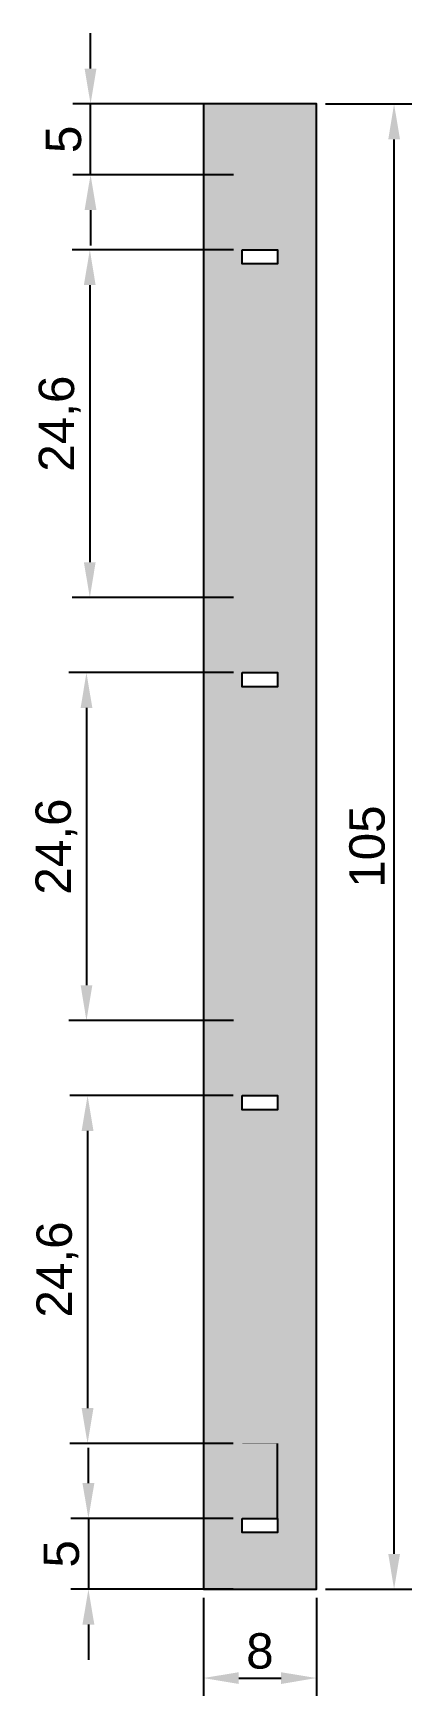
# Model space of a CAD drawing. Header units: millimetres. Extents: x -12 to 15, y -8 to 110.
import ezdxf

# ---------------------------------------------------------------- set-up
doc = ezdxf.new("R2010")
doc.units = ezdxf.units.MM
doc.styles.get("Standard").update_dxf_attribs({"font": 'arial.ttf'})
doc.dimstyles.new('ISO-25', dxfattribs={"dimtxt": 2.5, "dimasz": 2.5, "dimexe": 1.25, "dimexo": 0.625, "dimtad": 1, "dimtxsty": 'Standard', "dimcen": 2.5, "dimadec": 0, "dimazin": 0, "dimtfac": 1, "dimtmove": 0, "dimatfit": 3, "dimfxl": 1, "dimarcsym": 0})

# ---------------------------------------------------------------- blocks, each defined once
blk = doc.blocks.new('*D1')
at = {"color": 0, "lineweight": -2, "transparency": 16777216}
for p, q in [((2.13, 94.7), (-9.28, 94.7)), ((-8.03, 92.2), (-8.03, 72.6)), ((2.13, 70.1), (-9.28, 70.1))]:
    blk.add_line(p, q, dxfattribs=at)
at = {"color": 0, "transparency": 16777216}
for points in [[(-8.45, 92.2), (-7.62, 92.2), (-8.03, 94.7)], [(-8.45, 72.6), (-7.62, 72.6), (-8.03, 70.1)]]:
    blk.add_solid(points, dxfattribs=at)
at = {"layer": 'Defpoints', "color": 0, "transparency": 16777216}
for p in [(2.75, 94.7), (-8.03, 70.1), (2.75, 70.1)]:
    blk.add_point(p, dxfattribs=at)
at = {"color": 0, "transparency": 16777216, "insert": (-10.16, 82.4), "char_height": 2.5, "attachment_point": 5, "rotation": 90}
blk.add_mtext('24,6', dxfattribs=at)
blk = doc.blocks.new('*D2')
at = {"color": 0, "lineweight": -2, "transparency": 16777216}
for p, q in [((2.13, 64.8), (-9.52, 64.8)), ((-8.27, 62.3), (-8.27, 42.7)), ((2.13, 40.2), (-9.52, 40.2))]:
    blk.add_line(p, q, dxfattribs=at)
at = {"color": 0, "transparency": 16777216}
for points in [[(-8.68, 62.3), (-7.85, 62.3), (-8.27, 64.8)], [(-8.68, 42.7), (-7.85, 42.7), (-8.27, 40.2)]]:
    blk.add_solid(points, dxfattribs=at)
at = {"layer": 'Defpoints', "color": 0, "transparency": 16777216}
for p in [(2.75, 64.8), (-8.27, 40.2), (2.75, 40.2)]:
    blk.add_point(p, dxfattribs=at)
at = {"color": 0, "transparency": 16777216, "insert": (-10.39, 52.5), "char_height": 2.5, "attachment_point": 5, "rotation": 90}
blk.add_mtext('24,6', dxfattribs=at)
blk = doc.blocks.new('*D3')
at = {"color": 0, "lineweight": -2, "transparency": 16777216}
for p, q in [((2.12, 34.9), (-9.44, 34.9)), ((-8.19, 32.4), (-8.19, 12.8)), ((2.12, 10.3), (-9.44, 10.3))]:
    blk.add_line(p, q, dxfattribs=at)
at = {"color": 0, "transparency": 16777216}
for points in [[(-8.61, 32.4), (-7.77, 32.4), (-8.19, 34.9)], [(-8.61, 12.8), (-7.77, 12.8), (-8.19, 10.3)]]:
    blk.add_solid(points, dxfattribs=at)
at = {"layer": 'Defpoints', "color": 0, "transparency": 16777216}
for p in [(2.75, 34.9), (-8.19, 10.3), (2.75, 10.3)]:
    blk.add_point(p, dxfattribs=at)
at = {"color": 0, "transparency": 16777216, "insert": (-10.32, 22.6), "char_height": 2.5, "attachment_point": 5, "rotation": 90}
blk.add_mtext('24,6', dxfattribs=at)
blk = doc.blocks.new('*D4')
at = {"color": 0, "lineweight": -2, "transparency": 16777216}
for p, q in [((-8.13, 7.5), (-8.13, 10)), ((2.12, 5), (-9.38, 5)), ((-8.13, 5), (-8.13, 0)), ((2.12, 0), (-9.38, 0)), ((-8.13, -2.5), (-8.13, -5))]:
    blk.add_line(p, q, dxfattribs=at)
at = {"color": 0, "transparency": 16777216}
for points in [[(-8.55, 7.5), (-7.71, 7.5), (-8.13, 5)], [(-8.55, -2.5), (-7.71, -2.5), (-8.13, 0)]]:
    blk.add_solid(points, dxfattribs=at)
at = {"layer": 'Defpoints', "color": 0, "transparency": 16777216}
for p in [(2.75, 5), (2.75, 0), (-8.13, 0)]:
    blk.add_point(p, dxfattribs=at)
at = {"color": 0, "transparency": 16777216, "insert": (-10.03, 2.5), "char_height": 2.5, "attachment_point": 5, "rotation": 90}
blk.add_mtext('5', dxfattribs=at)
blk = doc.blocks.new('*D5')
at = {"color": 0, "lineweight": -2, "transparency": 16777216}
for p, q in [((-7.98, 107.5), (-7.98, 110)), ((2.13, 105), (-9.23, 105)), ((-7.98, 100), (-7.98, 105)), ((2.13, 100), (-9.23, 100)), ((-7.98, 97.5), (-7.98, 95))]:
    blk.add_line(p, q, dxfattribs=at)
at = {"color": 0, "transparency": 16777216}
for points in [[(-8.4, 107.5), (-7.56, 107.5), (-7.98, 105)], [(-8.4, 97.5), (-7.56, 97.5), (-7.98, 100)]]:
    blk.add_solid(points, dxfattribs=at)
at = {"layer": 'Defpoints', "color": 0, "transparency": 16777216}
for p in [(-7.98, 105), (2.75, 105), (2.75, 100)]:
    blk.add_point(p, dxfattribs=at)
at = {"color": 0, "transparency": 16777216, "insert": (-9.88, 102.5), "char_height": 2.5, "attachment_point": 5, "rotation": 90}
blk.add_mtext('5', dxfattribs=at)
blk = doc.blocks.new('*D7')
at = {"color": 0, "lineweight": -2, "transparency": 16777216}
for p, q in [((0, -0.62), (0, -7.53)), ((8, -0.62), (8, -7.53)), ((2.5, -6.28), (5.5, -6.28))]:
    blk.add_line(p, q, dxfattribs=at)
at = {"color": 0, "transparency": 16777216}
for points in [[(2.5, -5.87), (2.5, -6.7), (0, -6.28)], [(5.5, -5.87), (5.5, -6.7), (8, -6.28)]]:
    blk.add_solid(points, dxfattribs=at)
at = {"layer": 'Defpoints', "color": 0, "transparency": 16777216}
for p in [(0, 0), (8, 0), (8, -6.28)]:
    blk.add_point(p, dxfattribs=at)
at = {"color": 0, "transparency": 16777216, "insert": (4, -4.38), "char_height": 2.5, "attachment_point": 5}
blk.add_mtext('8', dxfattribs=at)
blk = doc.blocks.new('*D8')
at = {"color": 0, "lineweight": -2, "transparency": 16777216}
for p, q in [((8.63, 105), (14.74, 105)), ((13.49, 2.5), (13.49, 102.5)), ((8.63, 0), (14.74, 0))]:
    blk.add_line(p, q, dxfattribs=at)
at = {"color": 0, "transparency": 16777216}
for points in [[(13.08, 102.5), (13.91, 102.5), (13.49, 105)], [(13.08, 2.5), (13.91, 2.5), (13.49, 0)]]:
    blk.add_solid(points, dxfattribs=at)
at = {"layer": 'Defpoints', "color": 0, "transparency": 16777216}
for p in [(8, 105), (13.49, 105), (8, 0)]:
    blk.add_point(p, dxfattribs=at)
at = {"color": 0, "transparency": 16777216, "insert": (11.59, 52.5), "char_height": 2.5, "attachment_point": 5, "rotation": 90}
blk.add_mtext('105', dxfattribs=at)

msp = doc.modelspace()

# ---------------------------------------------------------------- hatches: boundary and pattern name
h = msp.add_hatch(color=256)
h.dxf.hatch_style = 1
h.paths.add_polyline_path([(8, 105), (0, 105), (0, 0), (8, 0)])
h.paths.add_polyline_path([(2.75, 93.7), (2.75, 94.7), (2.75, 100), (5.25, 100), (5.25, 94.7), (5.25, 93.7)], flags=16)
h.paths.add_polyline_path([(5.25, 70.1), (5.25, 64.8), (5.25, 63.8), (2.75, 63.8), (2.75, 64.8), (2.75, 70.1)], flags=16)
h.paths.add_polyline_path([(5.25, 40.2), (5.25, 34.9), (5.25, 33.9), (2.75, 33.9), (2.75, 34.9), (2.75, 40.2)], flags=16)
h.paths.add_polyline_path([(5.25, 10.3), (5.25, 5), (5.25, 4), (2.75, 4), (2.75, 5), (2.75, 10.3)], flags=16)
h.paths.add_polyline_path([(5.25, 100), (2.75, 100), (2.75, 94.7), (5.25, 94.7)], flags=0)
h = msp.add_hatch(color=256)
h.dxf.hatch_style = 1
h.paths.add_polyline_path([(5.25, 100), (2.75, 100), (2.75, 94.7), (5.25, 94.7)])
h.paths.add_polyline_path([(5.25, 70.1), (2.75, 70.1), (2.75, 64.8), (5.25, 64.8)])
h.paths.add_polyline_path([(5.25, 40.2), (2.75, 40.2), (2.75, 34.9), (5.25, 34.9)])
h.paths.add_polyline_path([(5.25, 10.3), (2.75, 10.3), (2.75, 5), (5.25, 5)])

# ---------------------------------------------------------------- linework, layer by layer
for p in [(5.25, 5), (5.25, 10.3)]:
    msp.add_line(p, (5.25, 10.3))
for points in [[(0, 0), (8, 0), (8, 105), (0, 105)], [(2.75, 94.7), (5.25, 94.7), (5.25, 93.7), (2.75, 93.7)], [(2.75, 64.8), (5.25, 64.8), (5.25, 63.8), (2.75, 63.8)], [(2.75, 34.9), (5.25, 34.9), (5.25, 33.9), (2.75, 33.9)], [(2.75, 5), (5.25, 5), (5.25, 4), (2.75, 4)]]:
    msp.add_lwpolyline(points, close=True)
at = {"const_width": 0.005}
for points in [[(2.75, 100), (2.75, 94.7), (5.25, 94.7), (5.25, 100)], [(2.75, 70.1), (2.75, 64.8), (5.25, 64.8), (5.25, 70.1)], [(2.75, 40.2), (2.75, 34.9), (5.25, 34.9), (5.25, 40.2)], [(2.75, 10.3), (2.75, 5), (5.25, 5), (5.25, 10.3)]]:
    msp.add_lwpolyline(points, close=True, dxfattribs=at)

# ---------------------------------------------------------------- dimensions: what is measured, and where the dimension line sits
for base, p1, p2, picture, middle in [((-7.981, 105), (2.75, 100), (2.75, 105), '*D5', (-9.878, 102.5)), ((13.492, 105), (8, 0), (8, 105), '*D8', (11.591, 52.5)), ((-8.035, 70.1), (2.75, 94.7), (2.75, 70.1), '*D1', (-10.162, 82.4)), ((-8.265, 40.2), (2.75, 64.8), (2.75, 40.2), '*D2', (-10.393, 52.5)), ((-8.189, 10.3), (2.75, 34.9), (2.75, 10.3), '*D3', (-10.317, 22.6)), ((-8.131, 0), (2.75, 5), (2.75, 0), '*D4', (-10.027, 2.5))]:
    dim = msp.add_linear_dim(base=base, p1=p1, p2=p2, angle=90, dimstyle='ISO-25')
    dim.commit()
    dim.dimension.update_dxf_attribs({"geometry": picture, "text_midpoint": middle})
dim = msp.add_linear_dim(base=(8, -6.282), p1=(0, 0), p2=(8, 0), dimstyle='ISO-25')
dim.commit()
dim.dimension.update_dxf_attribs({"geometry": '*D7', "text_midpoint": (4, -4.381)})

doc.saveas('drawing.dxf')
